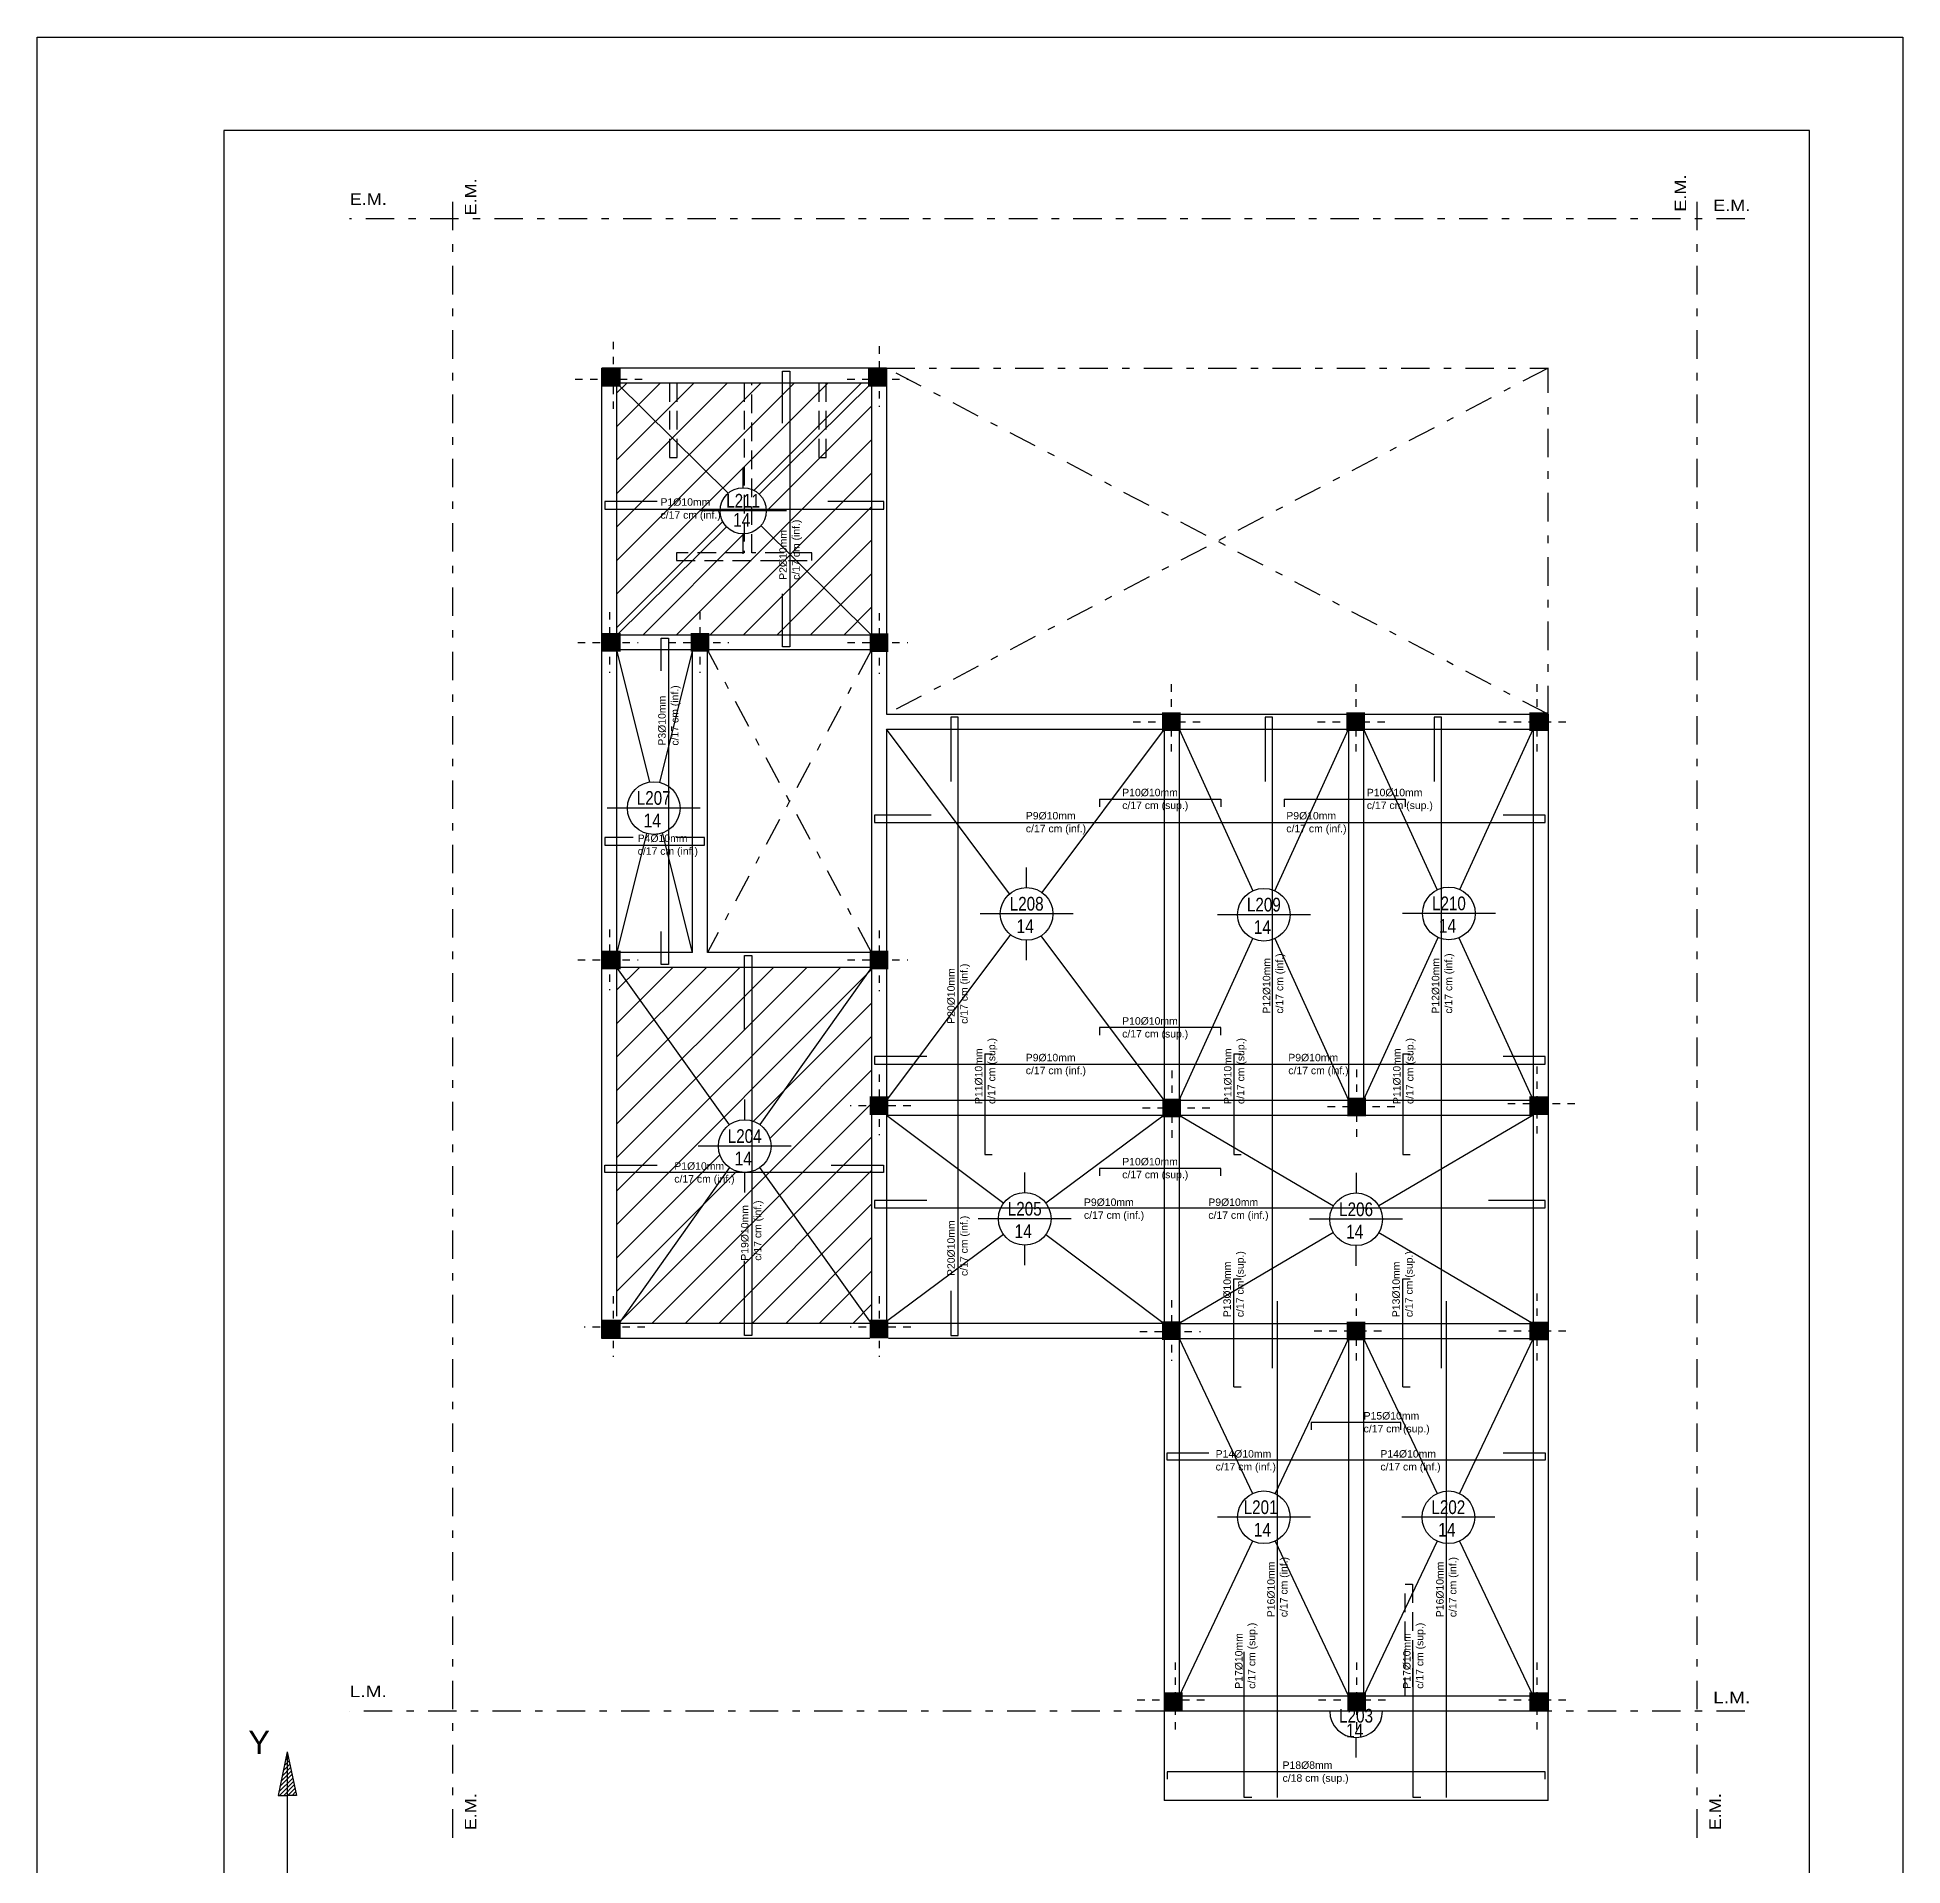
# Model space of a CAD drawing. Header units: inches. Extents: x 72.4 to 153.5, y 100.9 to 138.4.
# Drawn here: x 100.48 to 125.48, y 113.93 to 138.44 of the extents above; entities that cross this region are included whole.
import ezdxf
from ezdxf.enums import TextEntityAlignment as Align

# ---------------------------------------------------------------- set-up
doc = ezdxf.new("R2010")
doc.units = ezdxf.units.IN
doc.header["$MEASUREMENT"] = 0
for name, pattern in [('DASHDOT', [25.4, 12.7, -6.35, 0, -6.35]), ('DASHDOT2', [0.5, 0.25, -0.125, 0, -0.125]), ('HIDDENX2', [0.75, 0.5, -0.25])]:
    doc.linetypes.add(name, pattern=pattern)
for name, color, linetype in [('Armadura', 4, 'Continuous'), ('Baja', 2, 'Continuous'), ('COLUMNAS EJES', 1, 'Continuous'), ('Ejes', 8, 'Continuous'), ('Recuadro', 1, 'Continuous'), ('TEXTO', 2, 'Continuous'), ('Textos', 2, 'Continuous'), ('VIGAS', 5, 'Continuous')]:
    doc.layers.add(name, color=color, linetype=linetype)
doc.styles.get("Standard").update_dxf_attribs({"font": 'arial.ttf'})

msp = doc.modelspace()

# ---------------------------------------------------------------- hatches: boundary and pattern name
h = msp.add_hatch()
h.set_pattern_fill('ANSI31', color=256, scale=0.1, style=0)
h.set_pattern_definition([(45, (-146.91638, -99.93782), (-0.2245064, 0.2245064), [])])
edge = h.paths.add_edge_path(flags=16)
edge.add_arc((109.939, 132.092), 0.31, 0, 360)
h.paths.add_polyline_path([(111.66, 133.805), (111.66, 130.427), (108.246, 130.427), (108.246, 133.805)])
h = msp.add_hatch()
h.set_pattern_fill('ANSI31', color=256, scale=0.1, style=0)
h.set_pattern_definition([(45, (-118.45244, -99.681), (-0.2245064, 0.2245064), [])])
h.paths.add_polyline_path([(108.246, 125.972), (111.66, 125.972), (111.66, 121.198), (108.246, 121.198)])
edge = h.paths.add_edge_path(flags=16)
edge.add_arc((109.959, 123.576), 0.353, 0, 360)
at = {"layer": 'Baja'}
h = msp.add_hatch(dxfattribs=at)
h.set_pattern_fill('ANSI31', color=256, scale=0.0125, style=0)
h.set_pattern_definition([(45, (-26.08774, -173.385965), (-0.028063289, 0.028063289), [])])
h.paths.add_polyline_path([(103.828, 115.456), (103.951, 114.872), (103.828, 114.872), (103.706, 114.872)])
at = {"layer": 'COLUMNAS EJES'}
for points in [[(108.296, 134.005), (108.046, 134.005), (108.046, 133.755), (108.296, 133.755)], [(111.86, 134.005), (111.61, 134.005), (111.61, 133.755), (111.86, 133.755)], [(108.296, 130.452), (108.046, 130.452), (108.046, 130.202), (108.296, 130.202)], [(109.485, 130.452), (109.235, 130.452), (109.235, 130.202), (109.485, 130.202)], [(111.885, 130.449), (111.635, 130.449), (111.635, 130.199), (111.885, 130.199)], [(115.8, 129.389), (115.55, 129.389), (115.55, 129.139), (115.8, 129.139)], [(118.274, 129.389), (118.024, 129.389), (118.024, 129.139), (118.274, 129.139)], [(120.726, 129.389), (120.476, 129.389), (120.476, 129.139), (120.726, 129.139)], [(108.296, 126.197), (108.046, 126.197), (108.046, 125.947), (108.296, 125.947)], [(111.885, 126.197), (111.635, 126.197), (111.635, 125.947), (111.885, 125.947)], [(111.885, 124.242), (111.635, 124.242), (111.635, 123.992), (111.885, 123.992)], [(115.807, 124.211), (115.557, 124.211), (115.557, 123.961), (115.807, 123.961)], [(118.285, 124.226), (118.035, 124.226), (118.035, 123.976), (118.285, 123.976)], [(120.726, 124.242), (120.476, 124.242), (120.476, 123.992), (120.726, 123.992)], [(108.296, 121.248), (108.046, 121.248), (108.046, 120.998), (108.296, 120.998)], [(111.885, 121.248), (111.635, 121.248), (111.635, 120.998), (111.885, 120.998)], [(115.803, 121.228), (115.553, 121.228), (115.553, 120.978), (115.803, 120.978)], [(118.279, 121.223), (118.029, 121.223), (118.029, 120.973), (118.279, 120.973)], [(120.726, 121.223), (120.476, 121.223), (120.476, 120.973), (120.726, 120.973)], [(115.83, 116.252), (115.58, 116.252), (115.58, 116.002), (115.83, 116.002)], [(118.285, 116.252), (118.035, 116.252), (118.035, 116.002), (118.285, 116.002)], [(120.726, 116.252), (120.476, 116.252), (120.476, 116.002), (120.726, 116.002)]]:
    msp.add_hatch(color=256, dxfattribs=at).paths.add_polyline_path(points)

# ---------------------------------------------------------------- linework, layer by layer
at = {"color": 6}
msp.add_line((124.229, 104.962), (124.229, 137.189), dxfattribs=at)
for points in [[(124.229, 137.189), (102.979, 137.189)], [(102.979, 137.189), (102.979, 104.962)]]:
    msp.add_lwpolyline(points, dxfattribs=at)
at = {"layer": 'Armadura'}
for p, q in [((114.715, 128.226), (114.715, 128.126)), ((114.715, 128.226), (116.34, 128.226)), ((116.34, 128.226), (116.34, 128.126)), ((117.188, 128.226), (117.188, 128.126)), ((117.188, 128.226), (118.813, 128.226)), ((118.813, 128.226), (118.813, 128.126)), ((113.176, 124.812), (113.276, 124.812)), ((116.514, 124.812), (116.614, 124.812)), ((118.779, 124.812), (118.879, 124.812)), ((113.176, 123.462), (113.276, 123.462)), ((116.514, 123.462), (116.614, 123.462)), ((118.779, 123.462), (118.879, 123.462)), ((116.514, 121.795), (116.614, 121.795)), ((116.514, 120.348), (116.514, 121.795)), ((118.779, 121.795), (118.879, 121.795)), ((118.779, 120.348), (118.779, 121.795)), ((116.514, 120.348), (116.614, 120.348)), ((118.779, 120.348), (118.879, 120.348))]:
    msp.add_line(p, q, dxfattribs=at)
for points in [[(110.464, 133.265), (110.464, 133.965), (110.564, 133.965), (110.564, 130.267), (110.464, 130.267), (110.464, 130.977)], [(108.786, 132.216), (108.086, 132.216), (108.086, 132.116), (111.824, 132.116), (111.824, 132.216), (111.074, 132.216)], [(108.84, 129.947), (108.84, 130.187), (108.84, 130.387), (108.94, 130.387), (108.94, 126.012), (108.84, 126.012), (108.84, 126.212), (108.84, 126.452)], [(112.72, 121.638), (112.72, 121.038), (112.82, 121.038), (112.82, 129.324), (112.72, 129.324), (112.72, 128.464)], [(117.035, 120.598), (117.035, 129.324), (116.935, 129.324), (116.935, 128.464)], [(119.3, 120.598), (119.3, 129.324), (119.2, 129.324), (119.2, 128.464)], [(112.46, 128.012), (111.7, 128.012), (111.7, 127.912), (120.686, 127.912), (120.686, 128.012), (120.126, 128.012)], [(108.466, 127.711), (108.246, 127.711), (108.086, 127.711), (108.086, 127.611), (109.42, 127.611), (109.42, 127.711), (109.26, 127.711), (109.04, 127.711)], [(109.955, 125.132), (109.955, 126.132), (110.055, 126.132), (110.055, 121.038), (109.955, 121.038), (109.955, 122.038)], [(116.339, 125.065), (116.339, 125.165), (114.714, 125.165), (114.714, 125.065)], [(112.4, 124.776), (111.7, 124.776), (111.7, 124.676), (120.686, 124.676), (120.686, 124.776), (120.126, 124.776)], [(113.176, 124.812), (113.176, 123.462)], [(116.514, 124.812), (116.514, 123.462)], [(118.779, 124.812), (118.779, 123.462)], [(111.12, 123.32), (111.82, 123.32), (111.82, 123.22), (108.086, 123.22), (108.086, 123.32), (108.786, 123.32)], [(116.34, 123.178), (116.34, 123.278), (114.715, 123.278), (114.715, 123.178)], [(112.4, 122.847), (111.7, 122.847), (111.7, 122.747), (120.686, 122.747), (120.686, 122.847), (119.926, 122.847)], [(117.099, 114.842), (117.099, 121.498)], [(119.364, 114.842), (119.364, 121.498)], [(118.753, 119.771), (118.753, 119.871), (117.553, 119.871), (117.553, 119.771)], [(120.126, 119.466), (120.686, 119.466), (120.686, 119.366), (115.62, 119.366), (115.62, 119.466), (116.18, 119.466)], [(116.755, 114.842), (116.655, 114.842), (116.655, 116.242), (116.655, 116.797)], [(119.02, 114.842), (118.92, 114.842), (118.92, 116.242), (118.92, 116.797)], [(120.686, 115.088), (120.686, 115.188), (115.62, 115.188), (115.62, 115.088)]]:
    msp.add_lwpolyline(points, dxfattribs=at)
at = {"layer": 'Baja'}
for points in [[(103.828, 115.456), (103.706, 114.872), (103.828, 114.872)], [(103.828, 115.456), (103.951, 114.872), (103.828, 114.872)], [(103.828, 115.456), (103.828, 112.56), (106.916, 112.56)]]:
    msp.add_lwpolyline(points, dxfattribs=at)
at = {"layer": 'COLUMNAS EJES', "linetype": 'DASHDOT2', "ltscale": 0.3}
for p, q in [((108.196, 134.357), (108.196, 133.382)), ((111.76, 134.298), (111.76, 133.485)), ((107.686, 133.855), (108.661, 133.855)), ((111.334, 133.855), (112.147, 133.855)), ((108.146, 130.733), (108.146, 129.921)), ((109.36, 130.733), (109.36, 129.921)), ((111.76, 130.72), (111.76, 129.907)), ((107.721, 130.327), (108.533, 130.327)), ((108.935, 130.327), (109.747, 130.327)), ((111.335, 130.327), (112.147, 130.327)), ((115.675, 129.766), (115.675, 128.791)), ((118.149, 129.766), (118.149, 128.791)), ((120.576, 129.766), (120.576, 128.791)), ((115.165, 129.264), (116.14, 129.264)), ((117.638, 129.264), (118.613, 129.264)), ((120.066, 129.264), (121.041, 129.264)), ((108.146, 126.478), (108.146, 125.666)), ((111.76, 126.465), (111.76, 125.652)), ((107.721, 126.072), (108.533, 126.072)), ((111.335, 126.072), (112.147, 126.072)), ((111.76, 124.536), (111.76, 123.723)), ((115.682, 124.588), (115.682, 123.612)), ((118.16, 124.602), (118.16, 123.627)), ((120.576, 124.644), (120.576, 123.669)), ((112.185, 124.117), (111.373, 124.117)), ((116.192, 124.086), (115.217, 124.086)), ((118.671, 124.101), (117.695, 124.101)), ((121.086, 124.142), (120.111, 124.142)), ((108.196, 121.566), (108.196, 120.753)), ((111.76, 121.566), (111.76, 120.753)), ((111.76, 121.566), (111.76, 120.753)), ((115.678, 121.511), (115.678, 120.699)), ((118.154, 121.6), (118.154, 120.624)), ((120.576, 121.6), (120.576, 120.624)), ((108.621, 121.148), (107.809, 121.148)), ((112.185, 121.148), (111.373, 121.148)), ((112.185, 121.148), (111.373, 121.148)), ((115.253, 121.093), (116.066, 121.093)), ((117.593, 121.098), (118.568, 121.098)), ((120.066, 121.098), (121.041, 121.098)), ((115.73, 116.654), (115.73, 115.679)), ((118.16, 116.654), (118.16, 115.679)), ((120.576, 116.654), (120.576, 115.679)), ((115.22, 116.152), (116.195, 116.152)), ((117.649, 116.152), (118.625, 116.152)), ((120.066, 116.152), (121.041, 116.152))]:
    msp.add_line(p, q, dxfattribs=at)
at = {"layer": 'Ejes', "linetype": 'DASHDOT', "ltscale": 0.03}
for p, q in [((111.86, 134.005), (120.726, 134.005)), ((120.726, 129.364), (111.86, 134.005)), ((120.726, 134.005), (111.86, 129.364)), ((120.726, 129.364), (120.726, 134.005)), ((111.66, 130.227), (109.46, 126.172)), ((111.66, 126.172), (109.46, 130.227))]:
    msp.add_line(p, q, dxfattribs=at)
at = {"layer": 'Ejes', "linetype": 'Continuous', "ltscale": 0.1}
for p, q in [((109.738, 132.328), (108.246, 133.805)), ((111.66, 133.805), (110.154, 132.315)), ((109.714, 131.879), (108.246, 130.427)), ((111.66, 130.427), (110.177, 131.895)), ((108.689, 128.456), (108.246, 130.227)), ((109.26, 130.227), (108.816, 128.452)), ((113.51, 126.959), (111.86, 129.164)), ((115.58, 129.164), (113.943, 126.977)), ((108.645, 127.767), (108.246, 126.172)), ((109.26, 126.172), (108.859, 127.775)), ((113.521, 126.412), (111.86, 124.192)), ((115.58, 124.192), (113.932, 126.395)), ((109.959, 123.929), (109.959, 124.199)), ((110.582, 123.576), (109.336, 123.576)), ((109.959, 122.953), (109.959, 123.223))]:
    msp.add_line(p, q, dxfattribs=at)
at = {"layer": 'Ejes'}
for p, q in [((109.939, 132.402), (109.939, 132.672)), ((110.518, 132.092), (109.359, 132.092)), ((109.939, 131.514), (109.939, 131.784)), ((109.362, 128.107), (108.117, 128.107)), ((113.738, 127.042), (113.738, 127.312)), ((114.361, 126.689), (113.115, 126.689)), ((114.361, 126.689), (113.115, 126.689)), ((117.54, 126.678), (116.294, 126.678)), ((120.02, 126.695), (118.775, 126.695)), ((113.738, 126.067), (113.738, 126.337)), ((113.712, 122.954), (113.712, 123.224)), ((118.153, 123.218), (118.153, 122.948)), ((114.335, 122.601), (113.089, 122.601)), ((118.776, 122.595), (117.53, 122.595)), ((113.712, 121.979), (113.712, 122.249)), ((118.153, 121.972), (118.153, 122.242)), ((117.54, 118.6), (116.294, 118.6)), ((120.012, 118.6), (118.767, 118.6)), ((118.153, 115.379), (118.153, 115.649))]:
    msp.add_line(p, q, dxfattribs=at)
at = {"layer": 'Ejes', "linetype": 'DASHDOT', "ltscale": 0.03}
for points in [[(106.046, 114.305), (106.046, 136.391)], [(122.726, 114.305), (122.726, 136.392)], [(123.364, 136.005), (104.662, 136.005)], [(115.58, 116.002), (104.662, 116.002)], [(123.364, 116.002), (120.726, 116.002)]]:
    msp.add_lwpolyline(points, dxfattribs=at)
at = {"layer": 'Ejes', "linetype": 'HIDDENX2', "ltscale": 0.5}
for points in [[(108.953, 133.805), (108.953, 132.805), (109.053, 132.805), (109.053, 133.805)], [(109.953, 133.805), (109.953, 131.527)], [(110.053, 131.527), (110.053, 133.805)], [(110.953, 133.805), (110.953, 132.805), (111.053, 132.805), (111.053, 133.805)], [(109.953, 131.527), (109.046, 131.527), (109.046, 131.427), (110.86, 131.427), (110.86, 131.527), (110.053, 131.527)], [(118.809, 116.202), (118.809, 117.702), (118.909, 117.702), (118.909, 116.202)]]:
    msp.add_lwpolyline(points, dxfattribs=at)
at = {"layer": 'Ejes'}
for points in [[(115.78, 129.164), (116.77, 126.999)], [(117.063, 126.999), (118.053, 129.164)], [(118.253, 129.164), (119.238, 127.01)], [(119.544, 127.016), (120.526, 129.164)], [(115.78, 124.192), (116.77, 126.357)], [(117.063, 126.357), (118.053, 124.192)], [(118.253, 124.192), (119.251, 126.374)], [(119.531, 126.369), (120.526, 124.192)], [(109.754, 123.863), (108.246, 125.972)], [(111.66, 125.972), (110.163, 123.864)], [(111.86, 123.992), (113.43, 122.813)], [(115.58, 123.992), (113.995, 122.812)], [(115.78, 123.992), (117.849, 122.774)], [(120.526, 123.992), (118.457, 122.774)], [(109.755, 123.288), (108.271, 121.198)], [(111.66, 121.198), (110.164, 123.289)], [(113.429, 122.391), (111.86, 121.223)], [(113.994, 122.389), (115.58, 121.198)], [(117.849, 122.416), (115.78, 121.198)], [(118.457, 122.416), (120.526, 121.198)], [(115.78, 120.998), (116.766, 118.919)], [(118.053, 120.998), (117.068, 118.919)], [(118.253, 120.998), (119.238, 118.919)], [(120.526, 120.998), (119.541, 118.919)], [(116.766, 118.281), (115.78, 116.202)], [(117.068, 118.281), (118.053, 116.202)], [(119.238, 118.281), (118.253, 116.202)], [(119.541, 118.281), (120.526, 116.202)]]:
    msp.add_lwpolyline(points, dxfattribs=at)
for centre, radius in [((109.939, 132.092), 0.31), ((108.74, 128.107), 0.353), ((113.738, 126.689), 0.353), ((116.917, 126.678), 0.353), ((119.397, 126.695), 0.353), ((113.712, 122.601), 0.353), ((118.153, 122.595), 0.353), ((116.917, 118.6), 0.353), ((119.39, 118.6), 0.353)]:
    msp.add_circle(centre, radius, dxfattribs=at)
at = {"layer": 'Ejes', "linetype": 'Continuous', "ltscale": 0.1}
msp.add_circle((109.959, 123.576), 0.353, dxfattribs=at)
at = {"layer": 'Ejes'}
msp.add_arc((118.153, 116.002), 0.353, 180, 0, dxfattribs=at)
at = {"layer": 'Recuadro'}
for p, q in [((100.479, 138.439), (125.479, 138.439)), ((100.479, 103.712), (100.479, 138.439)), ((125.479, 138.439), (125.479, 103.712))]:
    msp.add_line(p, q, dxfattribs=at)
at = {"layer": 'VIGAS', "linetype": 'Continuous', "ltscale": 0.1}
for p, q in [((111.86, 134.005), (108.046, 134.005)), ((108.046, 120.998), (108.046, 134.005)), ((111.86, 134.005), (111.86, 129.364)), ((111.66, 133.805), (108.246, 133.805)), ((108.246, 130.427), (108.246, 133.805)), ((111.66, 133.805), (111.66, 130.427)), ((108.246, 126.172), (108.246, 130.227)), ((111.66, 130.227), (111.66, 126.172)), ((111.86, 129.364), (115.58, 129.364)), ((115.58, 129.364), (120.726, 129.364)), ((120.726, 129.364), (120.726, 121.198)), ((111.86, 129.164), (111.86, 124.192)), ((111.86, 129.164), (115.58, 129.164)), ((115.58, 129.164), (115.58, 124.192)), ((115.78, 129.164), (115.78, 123.992)), ((118.053, 129.164), (118.053, 124.192)), ((118.253, 129.164), (118.253, 124.192)), ((120.526, 129.164), (120.526, 121.198)), ((115.78, 127.551), (115.78, 121.198)), ((108.246, 121.298), (108.246, 125.972)), ((111.66, 125.972), (111.66, 124.192)), ((111.86, 124.192), (118.053, 124.192)), ((118.253, 124.192), (120.526, 124.192)), ((111.86, 123.992), (118.053, 123.992)), ((118.253, 123.992), (120.526, 123.992)), ((115.78, 121.198), (118.053, 121.198)), ((118.253, 121.198), (120.526, 121.198)), ((120.726, 121.198), (120.726, 116.002)), ((115.78, 120.998), (115.78, 116.202)), ((118.053, 120.998), (118.053, 116.202)), ((118.253, 120.998), (118.253, 116.202)), ((120.526, 120.998), (120.526, 116.202))]:
    msp.add_line(p, q, dxfattribs=at)
at = {"layer": 'VIGAS', "linetype": 'Continuous'}
for p, q in [((111.66, 130.427), (108.246, 130.427)), ((109.26, 130.227), (108.246, 130.227)), ((109.26, 126.172), (109.26, 130.227)), ((109.46, 126.172), (109.46, 130.227)), ((111.66, 130.227), (109.46, 130.227)), ((109.26, 126.172), (108.246, 126.172)), ((111.66, 126.172), (109.46, 126.172)), ((111.66, 125.972), (108.246, 125.972))]:
    msp.add_line(p, q, dxfattribs=at)
at = {"layer": 'VIGAS', "linetype": 'Continuous', "ltscale": 0.1}
for points in [[(115.78, 129.164), (118.053, 129.164)], [(118.253, 129.164), (120.526, 129.164)], [(111.66, 123.992), (111.66, 121.198)], [(111.86, 123.992), (111.86, 121.223)], [(115.58, 123.992), (115.58, 121.198)], [(111.66, 121.198), (108.271, 121.198)], [(115.58, 121.198), (111.885, 121.198)], [(111.635, 120.998), (108.046, 120.998)], [(115.58, 120.998), (111.885, 120.998)], [(115.58, 120.998), (115.58, 116.002)], [(115.78, 120.998), (118.053, 120.998)], [(118.253, 120.998), (120.526, 120.998)], [(120.726, 116.002), (115.58, 116.002)], [(118.053, 116.202), (115.78, 116.202)], [(120.526, 116.202), (118.253, 116.202)], [(120.726, 114.802), (115.58, 114.802)]]:
    msp.add_lwpolyline(points, dxfattribs=at)
at = {"layer": 'VIGAS'}
for points in [[(115.58, 116.002), (115.58, 114.802)], [(120.726, 114.802), (120.726, 116.002)]]:
    msp.add_lwpolyline(points, dxfattribs=at)

# ---------------------------------------------------------------- texts
at = {"layer": 'Baja', "insert": (103.306, 115.74), "char_height": 0.312, "width": 0.71262, "attachment_point": 1}
msp.add_mtext('Y', dxfattribs=at)
at = {"layer": 'TEXTO'}
for s, p in [('P1%%c10mm', (108.831, 132.16)), ('c/17 cm (inf.)', (108.831, 131.987)), ('P10%%c10mm', (115.019, 128.266)), ('P10%%c10mm', (118.297, 128.266)), ('P9%%c10mm', (113.727, 127.955)), ('c/17 cm (sup.)', (115.019, 128.094)), ('P9%%c10mm', (117.218, 127.955)), ('c/17 cm (sup.)', (118.297, 128.094)), ('P4%%c10mm', (108.525, 127.653)), ('c/17 cm (inf.)', (113.727, 127.783)), ('c/17 cm (inf.)', (117.218, 127.783)), ('c/17 cm (inf.)', (108.525, 127.481)), ('P10%%c10mm', (115.018, 125.204)), ('c/17 cm (sup.)', (115.018, 125.032)), ('P9%%c10mm', (113.726, 124.713)), ('P9%%c10mm', (117.245, 124.713)), ('c/17 cm (inf.)', (113.726, 124.54)), ('c/17 cm (inf.)', (117.245, 124.54)), ('P1%%c10mm', (109.016, 123.259)), ('c/17 cm (sup.)', (115.019, 123.145)), ('P10%%c10mm', (115.019, 123.318)), ('c/17 cm (inf.)', (109.016, 123.087)), ('P9%%c10mm', (114.506, 122.774)), ('P9%%c10mm', (116.173, 122.774)), ('c/17 cm (inf.)', (114.506, 122.601)), ('c/17 cm (inf.)', (116.173, 122.601)), ('P15%%c10mm', (118.254, 119.911)), ('c/17 cm (sup.)', (118.254, 119.738)), ('P14%%c10mm', (116.271, 119.401)), ('P14%%c10mm', (118.479, 119.401)), ('c/17 cm (inf.)', (116.271, 119.228)), ('c/17 cm (inf.)', (118.479, 119.228)), ('P18%%c8mm', (117.168, 115.228)), ('c/18 cm (sup.)', (117.168, 115.055))]:
    msp.add_text(s, height=0.1, dxfattribs=at).set_placement(p)
for s, p in [('P2%%c10mm', (110.523, 131.167)), ('c/17 cm (inf.)', (110.696, 131.167)), ('P3%%c10mm', (108.9, 128.945)), ('c/17 cm (inf.)', (109.072, 128.945)), ('c/17 cm (inf.)', (112.948, 125.215)), ('P12%%c10mm', (117.003, 125.352)), ('c/17 cm (inf.)', (117.176, 125.352)), ('P12%%c10mm', (119.268, 125.352)), ('c/17 cm (inf.)', (119.441, 125.352)), ('P20%%c10mm', (112.775, 125.215)), ('c/17 cm (sup.)', (113.317, 124.14)), ('c/17 cm (sup.)', (116.655, 124.14)), ('c/17 cm (sup.)', (118.922, 124.14)), ('P11%%c10mm', (113.144, 124.14)), ('P11%%c10mm', (116.483, 124.14)), ('P11%%c10mm', (118.749, 124.14)), ('P19%%c10mm', (110.01, 122.04)), ('c/17 cm (inf.)', (110.182, 122.04)), ('P20%%c10mm', (112.775, 121.835)), ('c/17 cm (inf.)', (112.948, 121.835)), ('P13%%c10mm', (116.475, 121.283)), ('c/17 cm (sup.)', (116.647, 121.283)), ('P13%%c10mm', (118.739, 121.283)), ('c/17 cm (sup.)', (118.912, 121.283)), ('c/17 cm (inf.)', (117.234, 117.261)), ('c/17 cm (inf.)', (119.498, 117.261)), ('P16%%c10mm', (117.062, 117.261)), ('P16%%c10mm', (119.326, 117.261)), ('P17%%c10mm', (116.631, 116.302)), ('c/17 cm (sup.)', (116.803, 116.302)), ('P17%%c10mm', (118.883, 116.302)), ('c/17 cm (sup.)', (119.055, 116.302))]:
    msp.add_text(s, height=0.1, rotation=90, dxfattribs=at).set_placement(p)
at = {"layer": 'Textos', "width": 1.130443}
for p, p2 in [((106.362, 136.051), (106.362, 136.548)), ((122.576, 136.102), (122.576, 136.6)), ((106.362, 114.405), (106.362, 114.902)), ((123.042, 114.405), (123.042, 114.902))]:
    msp.add_text('E.M.', height=0.1533, rotation=90, dxfattribs=at).set_placement(p, p2, align=Align.FIT)
at = {"layer": 'Textos'}
for s, height, width, p, p2 in [('E.M.', 0.1533, 1.130443, (104.666, 136.193), (105.163, 136.193)), ('E.M.', 0.1533, 1.130443, (122.939, 136.11), (123.436, 136.11)), ('L211', 0.184, 0.793414, (109.712, 132.135), (110.165, 132.135)), ('14', 0.184, 0.813074, (109.803, 131.878), (110.036, 131.878)), ('L207', 0.184, 0.793414, (108.513, 128.151), (108.966, 128.151)), ('14', 0.184, 0.813074, (108.604, 127.849), (108.837, 127.849)), ('L208', 0.184, 0.793414, (113.511, 126.733), (113.965, 126.733)), ('L209', 0.184, 0.793414, (116.69, 126.721), (117.144, 126.721)), ('L210', 0.184, 0.793414, (119.171, 126.738), (119.624, 126.738)), ('14', 0.184, 0.813074, (113.603, 126.432), (113.835, 126.432)), ('14', 0.184, 0.813074, (116.781, 126.42), (117.014, 126.42)), ('14', 0.184, 0.813074, (119.262, 126.437), (119.494, 126.437)), ('L204', 0.184, 0.793414, (109.732, 123.618), (110.186, 123.618)), ('14', 0.184, 0.813074, (109.824, 123.318), (110.056, 123.318)), ('L205', 0.184, 0.793414, (113.485, 122.644), (113.939, 122.644)), ('L206', 0.184, 0.793414, (117.926, 122.637), (118.38, 122.637)), ('14', 0.184, 0.813074, (113.576, 122.343), (113.809, 122.343)), ('14', 0.184, 0.813074, (118.018, 122.337), (118.25, 122.337)), ('L201', 0.184, 0.793414, (116.646, 118.644), (117.1, 118.644)), ('L202', 0.184, 0.793414, (119.163, 118.644), (119.616, 118.644)), ('14', 0.184, 0.813074, (116.781, 118.342), (117.014, 118.342)), ('14', 0.184, 0.813074, (119.254, 118.342), (119.487, 118.342)), ('L.M.', 0.1533, 1.194869, (104.666, 116.19), (105.163, 116.19)), ('L.M.', 0.1533, 1.194869, (122.939, 116.108), (123.436, 116.108)), ('L203', 0.184, 0.793414, (117.926, 115.848), (118.38, 115.848)), ('14', 0.184, 0.813074, (118.018, 115.649), (118.25, 115.649))]:
    msp.add_text(s, height=height, dxfattribs=dict(at, width=width)).set_placement(p, p2, align=Align.FIT)

doc.saveas('drawing.dxf')
